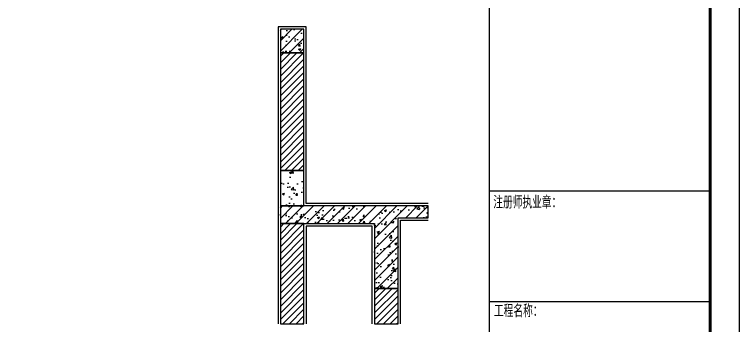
# Model space of a CAD drawing. Extents: x -695846 to 822170, y -413475 to 397179.
# Drawn here: x -250554 to -225904, y 101195 to 111752 of the extents above; entities that cross this region are included whole.
import ezdxf

# ---------------------------------------------------------------- set-up
doc = ezdxf.new("R2010")
doc.units = 0
doc.header["$LTSCALE"] = 1000
doc.header["$MEASUREMENT"] = 0
for name, color, linetype in [('A-详图', 151, 'Continuous'), ('FC-深灰填充', 7, 'Continuous'), ('T-图框-175', 175, 'Continuous'), ('TK', 4, 'Continuous')]:
    doc.layers.add(name, color=color, linetype=linetype)
doc.styles.add('tk', font='txt.shx', dxfattribs={"width": 0.7, "bigfont": 'hztxt.shx'})

# ---------------------------------------------------------------- blocks, each defined once
blk = doc.blocks.new('3er1t35wer1t')
at = {"layer": 'TK', "color": 7}
for p, q in [((313385, 281503), (320878, 281503)), ((313400, 277740), (320900, 277740))]:
    blk.add_line(p, q, dxfattribs=at)
blk.add_lwpolyline([(313385, 263477), (313385, 303477), (320885, 303477), (320885, 263477)], close=True, dxfattribs=at)
at = {"layer": 'TK', "color": 7, "lineweight": -3, "style": 'tk', "width": 0.7}
for s, p in [('注册师执业章：', (313515, 280897)), ('工程名称：', (313537, 277210))]:
    blk.add_text(s, height=428.6, dxfattribs=at).set_placement(p)

msp = doc.modelspace()

# ---------------------------------------------------------------- hatches: boundary and pattern name
h = msp.add_hatch()
h.set_pattern_fill('钢筋混凝土', color=8, scale=100)
h.set_pattern_definition([(45, (301860.65, 52839.6), (-176.7767, 176.7767), []), (50, (301860.65, 52839.6), (717.2602, -62.75213), [75, -825]), (355, (301860.65, 52839.6), (-138.7513, 752.1921), [60, -660]), (100.4514, (301920.4, 52834.4), (578.5094, 689.4395), [63.7402, -701.1421]), (46.1842, (301860.65, 53039.6), (1067.241, -165.519), [112.5, -1237.5]), (96.6356, (301949.6, 53025.8), (934.6627, 974.1179), [95.6103, -1051.713]), (351.1842, (301860.6, 53039.6), (934.662, 974.1186), [90, -990]), (21, (301960.65, 52989.6), (596.90705, -402.6189), [75, -825]), (326, (301960.65, 52989.6), (243.3153, 725.15), [60, -660]), (71.4514, (302010.4, 52956.05), (840.2226, 322.5305), [63.7402, -701.1421]), (37.5, (301860.65, 52839.6), (12.15986, 332.89385), [0, -652, 0, -670, 0, -662.5]), (7.5, (301860.65, 52839.6), (263.06954, 394.41171), [0, -382, 0, -637, 0, -252.5]), (327.5, (301637.65, 52839.6), (533.82244, -22.55487), [0, -250, 0, -780, 0, -1035]), (317.5, (301537.65, 52839.6), (583.18617, 100.105), [0, -325, 0, -518, 0, -735])])
h.paths.add_polyline_path([(-241514, 110452), (-240714, 110452), (-240714, 111252), (-241514, 111252)])
h = msp.add_hatch()
h.set_pattern_fill('钢筋混凝土', color=8, scale=100)
h.set_pattern_definition([(45, (309844.18, 53731.52), (-176.7767, 176.7767), []), (50, (309844.2, 53731.5), (717.2602, -62.75213), [75, -825]), (355, (309844.2, 53731.5), (-138.7513, 752.1921), [60, -660]), (100.4514, (309903.95, 53726.3), (578.5094, 689.4395), [63.7402, -701.1421]), (46.1842, (309844.2, 53931.5), (1067.241, -165.519), [112.5, -1237.5]), (96.6356, (309933.1, 53917.7), (934.6627, 974.1179), [95.6103, -1051.713]), (351.1842, (309844.2, 53931.5), (934.662, 974.1186), [90, -990]), (21, (309944.2, 53881.5), (596.90705, -402.6189), [75, -825]), (326, (309944.2, 53881.5), (243.3153, 725.15), [60, -660]), (71.4514, (309993.9, 53848), (840.2226, 322.5305), [63.7402, -701.1421]), (37.5, (309844.18, 53731.52), (12.15986, 332.89385), [0, -652, 0, -670, 0, -662.5]), (7.5, (309844.18, 53731.52), (263.06954, 394.41171), [0, -382, 0, -637, 0, -252.5]), (327.5, (309621.18, 53731.52), (533.82244, -22.55487), [0, -250, 0, -780, 0, -1035]), (317.5, (309521.2, 53731.52), (583.18617, 100.105), [0, -325, 0, -518, 0, -735])])
h.paths.add_polyline_path([(-238314, 104652), (-238314, 102452), (-237514, 102452), (-237514, 104852), (-236491, 104852), (-236491, 105252), (-237514, 105252), (-238314, 105252), (-241514, 105252), (-241514, 104652)])
at = {"layer": 'FC-深灰填充'}
h = msp.add_hatch(dxfattribs=at)
h.set_pattern_fill('ANSI31', color=251, scale=100)
h.set_pattern_definition([(45, (309844.18, 53731.52), (-112.2532, 112.2532), [])])
h.paths.add_polyline_path([(-241514, 106452), (-240714, 106452), (-240714, 110452), (-241514, 110452)])
h = msp.add_hatch(dxfattribs=at)
h.set_pattern_fill('混凝土', color=251, scale=100)
h.set_pattern_definition([(50, (309844.2, 53731.5), (717.2602, -62.75213), [75, -825]), (355, (309844.2, 53731.5), (-138.7513, 752.1921), [60, -660]), (100.4514, (309903.95, 53726.3), (578.5094, 689.4395), [63.7402, -701.1421]), (46.1842, (309844.2, 53931.5), (1067.241, -165.519), [112.5, -1237.5]), (96.6356, (309933.1, 53917.7), (934.6627, 974.1179), [95.6103, -1051.713]), (351.1842, (309844.2, 53931.5), (934.662, 974.1186), [90, -990]), (21, (309944.2, 53881.5), (596.90705, -402.6189), [75, -825]), (326, (309944.2, 53881.5), (243.3153, 725.15), [60, -660]), (71.4514, (309993.9, 53848), (840.2226, 322.5305), [63.7402, -701.1421]), (37.5, (309844.18, 53731.52), (12.15986, 332.89385), [0, -652, 0, -670, 0, -662.5]), (7.5, (309844.18, 53731.52), (263.06954, 394.41171), [0, -382, 0, -637, 0, -252.5]), (327.5, (309621.18, 53731.52), (533.82244, -22.55487), [0, -250, 0, -780, 0, -1035]), (317.5, (309521.2, 53731.52), (583.18617, 100.105), [0, -325, 0, -518, 0, -735])])
h.paths.add_polyline_path([(-241514, 105252), (-240714, 105252), (-240714, 106452), (-241514, 106452)])
h = msp.add_hatch(dxfattribs=at)
h.set_pattern_fill('ANSI31', color=251, scale=100)
h.set_pattern_definition([(45, (309844.18, 47931.52), (-112.2532, 112.2532), [])])
h.paths.add_polyline_path([(-241514, 101252), (-240714, 101252), (-240714, 104652), (-241514, 104652)])
h = msp.add_hatch(dxfattribs=at)
h.set_pattern_fill('ANSI31', color=251, scale=100)
h.set_pattern_definition([(45, (313044.18, 49731.52), (-112.2532, 112.2532), [])])
h.paths.add_polyline_path([(-238314, 101252), (-237514, 101252), (-237514, 102452), (-238314, 102452)])

# ---------------------------------------------------------------- linework, layer by layer
for points in [[(-236491, 105332), (-237514, 105332), (-238314, 105332), (-240634, 105332), (-240634, 111332), (-241594, 111332), (-241594, 101252)], [(-237434, 101252), (-237434, 104772), (-236491, 104772)], [(-238394, 101252), (-238394, 104572), (-240634, 104572), (-240634, 101252)]]:
    msp.add_lwpolyline(points)
at = {"layer": 'A-详图'}
for points in [[(-241514, 110452), (-240714, 110452), (-240714, 111252), (-241514, 111252)], [(-241514, 106452), (-240714, 106452), (-240714, 110452), (-241514, 110452)], [(-241514, 105252), (-240714, 105252), (-240714, 106452), (-241514, 106452)], [(-238314, 104652), (-238314, 102452), (-237514, 102452), (-237514, 104852), (-236491, 104852), (-236491, 105252), (-237514, 105252), (-238314, 105252), (-241514, 105252), (-241514, 104652)], [(-241514, 101252), (-240714, 101252), (-240714, 104652), (-241514, 104652)], [(-238314, 101252), (-237514, 101252), (-237514, 102452), (-238314, 102452)]]:
    msp.add_lwpolyline(points, close=True, dxfattribs=at)
at = {"layer": 'T-图框-175'}
msp.add_lwpolyline([(-300204, 86744), (-225904, 86744), (-225904, 128744), (-300204, 128744)], close=True, dxfattribs=at)
at = {"layer": 'T-图框-175', "const_width": 100}
msp.add_lwpolyline([(-297704, 87744), (-226904, 87744), (-226904, 127744), (-297704, 127744)], close=True, dxfattribs=at)

# ---------------------------------------------------------------- block references
msp.add_blockref('3er1t35wer1t', (-547789, -175733))

doc.saveas('drawing.dxf')
